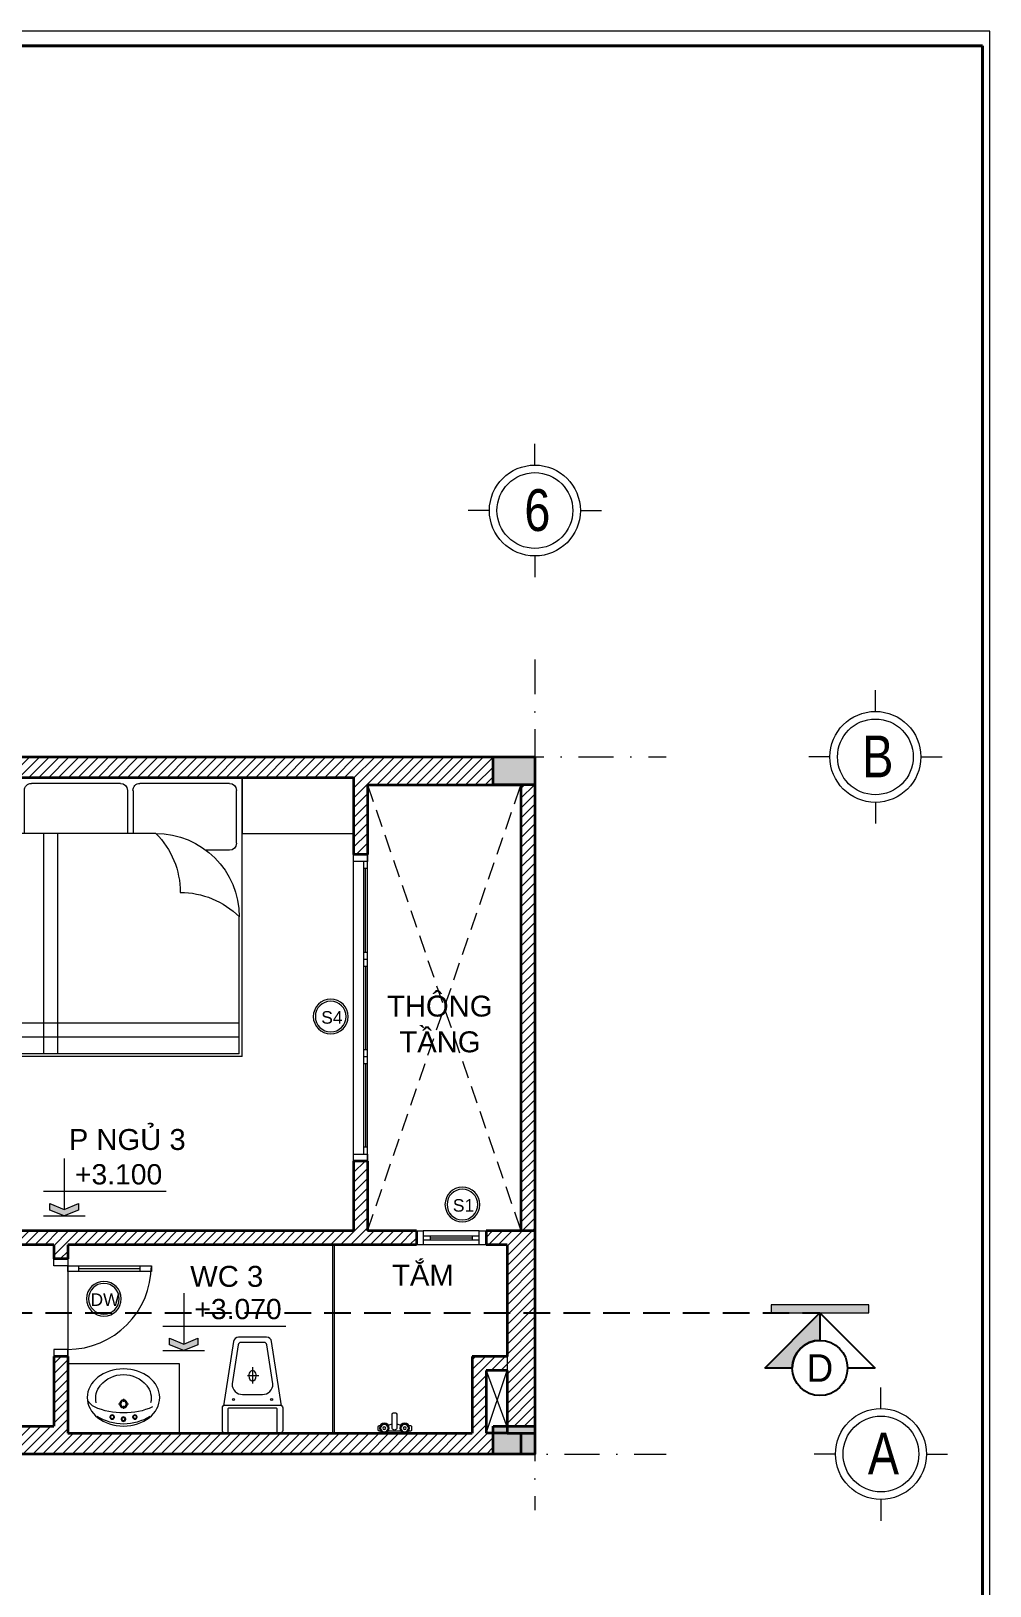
# Model space of a CAD drawing. Header units: inches. Extents: x 921646 to 2157952, y -92667 to 262089.
# Drawn here: x 2003082 to 2009957, y 199365 to 210517 of the extents above; entities that cross this region are included whole.
import ezdxf
from ezdxf.enums import TextEntityAlignment as Align

# ---------------------------------------------------------------- set-up
doc = ezdxf.new("R2010")
doc.units = ezdxf.units.IN
doc.header["$MEASUREMENT"] = 0
for name, pattern in [('DASHDOT', [1, 0.5, -0.25, 0, -0.25]), ('DASHED2', [9.525, 6.35, -3.175]), ('HIDDEN', [9.525, 6.35, -3.175])]:
    doc.linetypes.add(name, pattern=pattern)
doc.layers.get('0').update_dxf_attribs({"lineweight": 9})
doc.layers.get('DEFPOINTS').update_dxf_attribs({"lineweight": 9})
for name, color, linetype, lineweight in [('01-WALL', 10, 'Continuous', 35), ('04-TRUC', 40, 'DASHDOT', 9), ('09-DIMOUT', 251, 'Continuous', 9), ('11 CUA', 42, 'Continuous', 15), ('13-VATDUNG', 104, 'Continuous', 13), ('14 KHUAT', 106, 'HIDDEN', 13), ('15 TEXT', 134, 'Continuous', 15), ('Cp Net Manh 0.15', 8, 'Continuous', 15), ('Cp Net Thep 0.40', 2, 'Continuous', 40), ('Cp Text 0.15', 3, 'Continuous', 15), ('HATCH', 244, 'Continuous', 0)]:
    doc.layers.add(name, color=color, linetype=linetype, lineweight=lineweight)
for name, color, linetype in [('02-TEXT', 7, 'Continuous'), ('08-HATCH', 130, 'Continuous'), ('ghichu', 150, 'Continuous')]:
    doc.layers.add(name, color=color, linetype=linetype)
doc.styles.add('ARIAL', font='arial.ttf')
doc.styles.add('C', font='VHARIAL.TTF')
doc.styles.add('kich thuot', font='arial.ttf', dxfattribs={"width": 0.8})
doc.styles.add('KS Sophia 191015$0$GHICHU-C', font='arial.ttf', dxfattribs={"width": 0.7})
doc.styles.add('VHELVEN', font='VHELVEN.TTF')
doc.styles.add('VnAvant', font='VNAVAN.TTF')
doc.styles.add('VNI-HELVE', font='VHELVEB.TTF', dxfattribs={"width": 0.8})

# ---------------------------------------------------------------- blocks, each defined once
blk = doc.blocks.new('DDDD')
at = {"layer": '09-DIMOUT'}
h = blk.add_hatch(color=256, dxfattribs=at)
h.dxf.hatch_style = 1
h.paths.add_polyline_path([(1648738, 63343), (1649038, 63343), (1649038, 63543), (1648738, 63543)])
at = {"layer": '01-WALL'}
blk.add_lwpolyline([(1648738, 63343), (1649038, 63343), (1649038, 63543), (1648738, 63543)], close=True, dxfattribs=at)
blk = doc.blocks.new('luoi')
at = {"layer": '04-TRUC', "ltscale": 500}
for p, q in [((1751622, 130293), (1751622, 124192)), ((1751622, 130293), (1751622, 124192)), ((1728931, 129594), (1752564, 129594)), ((1728830, 124594), (1752564, 124594))]:
    blk.add_line(p, q, dxfattribs=at)
at = {"layer": '09-DIMOUT', "xscale": -1, "rotation": 180}
for p in [(102584, 192937), (102584, 188137)]:
    blk.add_blockref('DDDD', p, dxfattribs=at)
blk = doc.blocks.new('*U19')
for p, q in [((-47, -435), (38, -435)), ((0, -500), (0, -376))]:
    blk.add_line(p, q)
for points in [[(-209, 0), (209, 0, -0.414214), (229, -20), (229, -192, -0.414214), (209, -212), (-209, -212, -0.414214), (-229, -192), (-229, -20, -0.414214)], [(-175, 0), (175, 0, -0.414214), (185, -10), (185, -182, -0.414214), (175, -192), (-175, -192, -0.414214), (-185, -182), (-185, -10, -0.414214)], [(75, -293), (-75, -293, 0.414214), (-155, -373), (-108, -671, 0.369491), (-89, -688), (89, -688, 0.369491), (108, -671), (155, -373, 0.414214)]]:
    blk.add_lwpolyline(points, format="xyb", close=True)
blk.add_lwpolyline([(-221, -208), (-145, -694, 0.369491), (-106, -728), (106, -728, 0.369491), (145, -694), (221, -208)], format="xyb")
blk.add_lwpolyline([(-28, -435), (-28, -435)])
for centre in [(-145, -255), (145, -255)]:
    blk.add_circle(centre, 7.5)
for start_param, end_param in [(7.853982, 10.995574), (4.712389, 7.853982)]:
    blk.add_ellipse((0, -435), major_axis=(0, -40), ratio=0.7, start_param=start_param, end_param=end_param)
blk = doc.blocks.new('*U25')
for p, q in [((0, 0), (800, 0)), ((0, -500), (0, 0)), ((800, -500), (800, 0)), ((800, -500), (0, -500))]:
    blk.add_line(p, q)
at = {"color": 8, "linetype": 'Continuous'}
for p, q in [((318, -107), (318, -95)), ((392, -100), (380, -100)), ((400, -92), (400, -80)), ((400, -120), (400, -108)), ((420, -100), (408, -100)), ((481, -107), (481, -95)), ((299, -115), (310, -115)), ((318, -134), (318, -123)), ((326, -115), (338, -115)), ((386, -209), (365, -209)), ((400, -195), (400, -174)), ((435, -209), (414, -209)), ((473, -115), (462, -115)), ((481, -134), (481, -123)), ((501, -115), (489, -115)), ((400, -245), (400, -224))]:
    blk.add_line(p, q, dxfattribs=at)
at = {"ltscale": 3, "extrusion": (0, 0, -1)}
blk.add_ellipse((400, -255), major_axis=(260, 0), ratio=0.788462, dxfattribs=at)
for centre, major_axis, start_param, end_param in [((403, -437), (-263, 263), 0.241213, 0.775836), ((396, -437), (263, 263), -0.775836, -0.241213), ((389, -617), (-334, 334), 0.353742, 0.807487), ((344, -250), (-101, 101), 4.796439, 5.734459), ((410, -617), (334, 334), -0.807487, -0.353742), ((456, -250), (-101, 101), 2.119522, 3.057543), ((554, -291), (82.3, 82.3), -0.302982, 0.217036), ((399, -206), (-151, 151), 3.920634, 4.80214), ((401, -206), (-151, 151), 3.051842, 3.933348)]:
    blk.add_ellipse(centre, major_axis=major_axis, ratio=1, start_param=start_param, end_param=end_param, dxfattribs=at)
at = {"color": 8, "extrusion": (0, 0, -1)}
for centre, major_axis, start_param, end_param in [((318, -115), (11.2, 11.2), 3.926991, 10.210176), ((318, -115), (8.41, 8.41), 3.926991, 10.210176), ((400, -100), (11.2, 11.2), 3.926991, 10.210176), ((400, -100), (8.41, 8.41), 3.926991, 10.210176), ((481, -115), (-11.2, 11.2), 5.497787, 11.780972), ((481, -115), (-8.41, 8.41), 5.497787, 11.780972), ((400, -209), (-20, 20), 5.497787, 11.780972), ((400, -209), (15, 15), 3.926991, 10.210176)]:
    blk.add_ellipse(centre, major_axis=major_axis, ratio=1, start_param=start_param, end_param=end_param, dxfattribs=at)
blk = doc.blocks.new('giường')
at = {"layer": '09-DIMOUT'}
for p, q in [((1616885, 69028), (1616885, 67427)), ((1616885, 69028), (1618885, 69028)), ((1616905, 69008), (1616905, 67447)), ((1616905, 69008), (1617887, 69008)), ((1617024, 69008), (1617024, 67447)), ((1617124, 69008), (1617124, 67447)), ((1618365, 68938), (1618365, 68770)), ((1618415, 68988), (1618795, 68988)), ((1618845, 68938), (1618845, 68295)), ((1618885, 69028), (1618885, 67427)), ((1618486, 68409), (1618486, 67447)), ((1618795, 68246), (1618486, 68246)), ((1618795, 68206), (1618486, 68206)), ((1618845, 68156), (1618845, 67517)), ((1616905, 67707), (1618486, 67707)), ((1616905, 67607), (1618486, 67607)), ((1616885, 67427), (1618885, 67427)), ((1616905, 67447), (1618486, 67447)), ((1618486, 67467), (1618795, 67467))]:
    blk.add_line(p, q, dxfattribs=at)
for centre, radius, start, end in [((1617887, 68409), 599, 0, 90), ((1617464, 68585), 599, 0, 45), ((1618415, 68938), 49.9, 90, 180), ((1618795, 68938), 49.9, 0, 90), ((1618063, 67986), 599, 45, 90), ((1618795, 68295), 49.9, 270, 0), ((1618795, 68156), 49.9, 0, 90), ((1618795, 67517), 49.9, 270, 0)]:
    blk.add_arc(centre, radius, start, end, dxfattribs=at)
blk = doc.blocks.new('*U32')
for points in [[(50, 0), (50, 600), (90, 600), (90, 0)], [(50, -100), (0, -100), (0, 0), (50, 0)], [(650, -100), (700, -100), (700, 0), (650, 0)]]:
    blk.add_lwpolyline(points, close=True)
for points in [[(90, 520), (50, 520)], [(90, 80), (50, 80)]]:
    blk.add_lwpolyline(points)
at = {"color": 8}
blk.add_lwpolyline([(70, 80), (70, 520)], dxfattribs=at)
at = {"layer": 'HATCH'}
blk.add_arc((50, 0), 600, 0, 90, dxfattribs=at)
at = {"style": 'KS Sophia 191015$0$GHICHU-C', "flags": 1}
for tag, p in [('TEN_CUA', (350, -533)), ('KICH_THUOC', (425, -624)), ('QUI_CACH', (425, -718))]:
    blk.add_attdef(tag, text='', height=50, dxfattribs=at).set_placement(p, align=Align.MIDDLE)
blk = doc.blocks.new('Wc22')
for p, q in [((0.06, 1.19, 0.75), (-0.07, 1.19, 0.75)), ((-0.17, 1.09, 0.75), (-0.17, 0.07, 0.75)), ((0.16, 0.07, 0.75), (0.16, 1.09, 0.75)), ((1.07, 0.29, 0.75), (1.01, 0.29, 0.75)), ((1.17, -0.03, 0.75), (1.17, 0.19, 0.75)), ((1, -0.13, 0.75), (1.07, -0.13, 0.75))]:
    blk.add_line(p, q)
at = {"elevation": 0.75}
blk.add_lwpolyline([(-1.03, 0.29), (-1.13, 0.29, 0.414214), (-1.23, 0.19), (-1.23, -0.03, 0.414214), (-1.13, -0.13), (-1.02, -0.13)], format="xyb", dxfattribs=at)
blk.add_lwpolyline([(-0.46, -0.13), (0.44, -0.13)], dxfattribs=at)
for centre, radius in [((-0.74, 0.09, 0.75), 0.356), ((-0.74, 0.09, 0.75), 0.286), ((-0.74, 0.09, 0.75), 0.266), ((-0.74, 0.09, 0.75), 0.102), ((0.72, 0.09, 0.75), 0.356), ((0.72, 0.09, 0.75), 0.286), ((0.72, 0.09, 0.75), 0.266), ((0.72, 0.09, 0.75), 0.102)]:
    blk.add_circle(centre, radius)
for centre, radius, start, end in [((-0.07, 1.09, 0.75), 0.1, 90, 180), ((0.06, 1.09, 0.75), 0.1, 0, 90), ((-0.01, -0.54, 0.75), 0.941, 100.1455, 117.5849), ((-0.01, 0.12, 0.75), 0.173, 196.1534, 343.8466), ((-0.01, -0.54, 0.75), 0.941, 62.4151, 79.8545), ((1.07, 0.19, 0.75), 0.1, 0, 90), ((1.07, -0.03, 0.75), 0.1, 270, 0)]:
    blk.add_arc(centre, radius, start, end)
blk = doc.blocks.new('*U937')
for p, q in [((50, 30), (2150, 30)), ((100, 0), (100, 30)), ((2100, 0), (2100, 30))]:
    blk.add_line(p, q)
for points in [[(0, 0), (50, 0), (50, 100), (0, 100)], [(2150, 0), (2200, 0), (2200, 100), (2150, 100)]]:
    blk.add_lwpolyline(points, close=True)
for points in [[(2150, 100), (50, 100)], [(2150, 0), (50, 0)], [(700, 30), (700, 0)], [(750, 30), (750, 0)], [(800, 30), (800, 0)], [(1400, 30), (1400, 0)], [(1450, 30), (1450, 0)], [(1500, 30), (1500, 0)]]:
    blk.add_lwpolyline(points)
at = {"color": 8}
for points in [[(700, 15), (100, 15)], [(800, 15), (1400, 15)], [(1500, 15), (2100, 15)]]:
    blk.add_lwpolyline(points, dxfattribs=at)
at = {"style": 'KS Sophia 191015$0$GHICHU-C', "flags": 1}
for tag, p in [('TEN_CUA', (450, -74)), ('KICH_THUOC', (450, -190)), ('QUI_CACH', (450, -311))]:
    blk.add_attdef(tag, text='', height=50, dxfattribs=at).set_placement(p, align=Align.MIDDLE)
blk = doc.blocks.new('*U36')
for p, q in [((50, 65), (450, 65)), ((50, 35), (450, 35)), ((100, 35), (100, 65)), ((400, 35), (400, 65))]:
    blk.add_line(p, q)
for points in [[(0, 0), (50, 0), (50, 100), (0, 100)], [(450, 0), (500, 0), (500, 100), (450, 100)]]:
    blk.add_lwpolyline(points, close=True)
for points in [[(450, 100), (50, 100)], [(450, 0), (50, 0)]]:
    blk.add_lwpolyline(points)
at = {"color": 8}
blk.add_lwpolyline([(100, 50), (400, 50)], dxfattribs=at)
at = {"style": 'KS Sophia 191015$0$GHICHU-C', "flags": 1}
for tag, p in [('TEN_CUA', (450, -74)), ('KICH_THUOC', (450, -190)), ('QUI_CACH', (450, -311))]:
    blk.add_attdef(tag, text='', height=50, dxfattribs=at).set_placement(p, align=Align.MIDDLE)
blk = doc.blocks.new('tuong t2')
at = {"layer": '09-DIMOUT'}
h = blk.add_hatch(dxfattribs=at)
h.set_pattern_fill('ANSI31', color=256, scale=400)
h.set_pattern_definition([(45, (-254796.685, -87721.633), (-35.355339, 35.355339), [])])
h.paths.add_polyline_path([(1739598, 112789), (1735698, 112789), (1735698, 112589), (1739598, 112589)])
h.paths.add_polyline_path([(1735398, 112789), (1733598, 112789), (1733598, 112589), (1735398, 112589)])
h.paths.add_polyline_path([(1735198, 113389), (1735098, 113389), (1735098, 112789), (1735198, 112789)])
h.paths.add_polyline_path([(1733398, 112789), (1731738, 112789), (1731738, 112589), (1733398, 112589)])
h.paths.add_polyline_path([(1733398, 115689), (1733198, 115689), (1733198, 115589), (1733398, 115589)])
h.paths.add_polyline_path([(1735198, 115889), (1735248, 115889), (1735248, 115989), (1735098, 115989), (1735098, 115689), (1733398, 115689), (1733398, 115589), (1735098, 115589), (1735098, 115189), (1735198, 115189)])
h.paths.add_polyline_path([(1733398, 117389), (1733398, 117589), (1733198, 117589), (1733198, 117389), (1733398, 117389)])
h.paths.add_polyline_path([(1735398, 117589), (1733598, 117589), (1733598, 117389), (1735198, 117389), (1735398, 117389)])
h.paths.add_polyline_path([(1739798, 115989), (1737478, 115989), (1737478, 116089), (1737378, 116089), (1737378, 115989), (1736048, 115989), (1736048, 115889), (1739298, 115889), (1739298, 115739), (1739398, 115739), (1739398, 115889), (1739798, 115889)])
h.paths.add_polyline_path([(1737478, 117389), (1737378, 117389), (1737378, 116789), (1737478, 116789)])
h.paths.add_polyline_path([(1739898, 117389), (1739798, 117389), (1739798, 115989), (1739798, 115739), (1739898, 115739)])
h.paths.add_polyline_path([(1739798, 117259), (1739398, 117259), (1739398, 117389), (1739298, 117389), (1739298, 117159), (1739798, 117159)])
h.paths.add_polyline_path([(1739398, 114839), (1739298, 114839), (1739298, 114289), (1739798, 114289), (1739798, 114389), (1739398, 114389)])
h.paths.add_polyline_path([(1743198, 112789), (1743198, 112889), (1743098, 112889), (1743098, 112789), (1743018, 112789), (1743018, 112875), (1742987, 112889), (1742478, 112889), (1742478, 112789), (1742398, 112789), (1742398, 112889), (1742298, 112889), (1742298, 112789), (1739898, 112789), (1739898, 112589), (1743198, 112589)])
h.paths.add_polyline_path([(1743198, 117589), (1739898, 117589), (1739898, 117389), (1743198, 117389)])
h.paths.add_polyline_path([(1746798, 117589), (1743498, 117589), (1743498, 117389), (1746798, 117389)])
h.paths.add_polyline_path([(1746798, 112789), (1743498, 112789), (1743498, 112589), (1746798, 112589)])
h.paths.add_polyline_path([(1751598, 112739), (1751548, 112739), (1751548, 113189), (1751698, 113189), (1751698, 113289), (1751448, 113289), (1751448, 112739), (1748548, 112739), (1748548, 113289), (1748448, 113289), (1748448, 112789), (1747098, 112789), (1747098, 112589), (1751598, 112589)])
h.paths.add_polyline_path([(1751898, 114189), (1751548, 114189), (1751548, 114089), (1751698, 114089), (1751698, 113602), (1751898, 113602)])
h.paths.add_polyline_path([(1751898, 113602), (1751698, 113602), (1751698, 113289), (1751698, 112789), (1751898, 112789)])
h.paths.add_polyline_path([(1751048, 114189), (1750698, 114189), (1750698, 114689), (1750598, 114689), (1750598, 114189), (1747898, 114189), (1747898, 114089), (1748448, 114089), (1748448, 113989), (1748548, 113989), (1748548, 114089), (1751048, 114089)])
h.paths.add_polyline_path([(1746898, 117389), (1746798, 117389), (1746798, 114089), (1746898, 114089)])
h.paths.add_polyline_path([(1746998, 114189), (1746898, 114189), (1746898, 114089), (1746998, 114089)])
h.paths.add_polyline_path([(1751598, 117589), (1750698, 117589), (1747098, 117589), (1747098, 117439), (1750598, 117439), (1750598, 116990), (1750598, 116889), (1750698, 116889), (1750698, 117389), (1751598, 117389)])
h.paths.add_polyline_path([(1751898, 117389), (1751798, 117389), (1751798, 114189), (1751898, 114189)])
h.paths.add_polyline_path([(1739598, 117439), (1739298, 117439), (1739298, 117389), (1739598, 117389)])
at = {"layer": '01-WALL'}
for p, q in [((1733198, 117589), (1750698, 117589)), ((1750698, 117589), (1751898, 117589)), ((1751898, 117589), (1751898, 114189)), ((1750598, 117439), (1746898, 117439)), ((1750598, 117439), (1750598, 116889)), ((1750698, 117389), (1750698, 116889)), ((1750698, 117389), (1751798, 117389)), ((1751798, 117389), (1751798, 114189)), ((1750698, 116889), (1750598, 116889)), ((1750698, 116889), (1750598, 116889)), ((1750598, 114689), (1750598, 114189)), ((1750698, 114689), (1750598, 114689)), ((1750698, 114689), (1750698, 114189)), ((1750598, 114189), (1747898, 114189)), ((1748448, 114089), (1747898, 114089)), ((1748448, 114089), (1748448, 113989)), ((1751048, 114089), (1748548, 114089)), ((1748548, 114089), (1748548, 113989)), ((1751048, 114189), (1750698, 114189)), ((1751048, 114189), (1751048, 114089)), ((1751898, 114189), (1751548, 114189)), ((1751548, 114189), (1751548, 114089)), ((1751698, 114089), (1751548, 114089)), ((1751698, 114089), (1751698, 113289)), ((1751898, 114189), (1751898, 112589)), ((1748548, 113989), (1748448, 113989)), ((1748548, 113289), (1748448, 113289)), ((1748448, 113289), (1748448, 112789)), ((1748548, 113289), (1748548, 112739)), ((1751698, 113289), (1751448, 113289)), ((1751448, 113289), (1751448, 112739)), ((1751698, 113189), (1751548, 113189)), ((1751548, 113189), (1751548, 112739)), ((1751698, 113189), (1751698, 112739)), ((1743198, 112789), (1748448, 112789)), ((1748548, 112739), (1751448, 112739)), ((1751698, 112739), (1751548, 112739)), ((1751698, 112739), (1751898, 112739)), ((1751798, 112739), (1751798, 112589)), ((1751898, 112739), (1751898, 112589)), ((1751898, 112589), (1731738, 112589))]:
    blk.add_line(p, q, dxfattribs=at)
at = {"layer": '09-DIMOUT'}
for p, q in [((1751698, 113789), (1751698, 112739)), ((1751898, 113789), (1751898, 112739)), ((1751548, 113189), (1751698, 112779)), ((1751548, 112739), (1751698, 113189))]:
    blk.add_line(p, q, dxfattribs=at)
blk = doc.blocks.new('Khung Ht dep')
at = {"layer": 'Cp Net Thep 0.40', "color": 106, "flags": 128}
blk.add_lwpolyline([(30380, 21415), (30380, 1792), (3162, 1792), (3162, 21415)], close=True, dxfattribs=at)
at = {"layer": 'DEFPOINTS', "ltscale": 100}
blk.add_lwpolyline([(30430, 1692), (30430, 21515), (1912, 21515), (1912, 1692)], close=True, dxfattribs=at)
blk = doc.blocks.new('A$C788F0ACE')
at = {"layer": 'Cp Net Manh 0.15', "linetype": 'Continuous'}
for p, q in [((0, 300), (0, 440)), ((-300, 0), (-440, 0)), ((300, 0), (440, 0)), ((0, -300), (0, -440))]:
    blk.add_line(p, q, dxfattribs=at)
for radius in [300, 250]:
    blk.add_circle((0, 0), radius, dxfattribs=at)
at = {"layer": 'Cp Text 0.15', "color": 7, "linetype": 'Continuous', "style": 'VHELVEN'}
blk.add_attdef('TRUC', text='', height=280, dxfattribs=at).set_placement((94, 1), align=Align.MIDDLE_CENTER)
blk = doc.blocks.new('dim')
at = {"layer": 'Cp Text 0.15'}
ref = blk.add_blockref('A$C788F0ACE', (1971478.4, 205712.9), dxfattribs=dict(at, xscale=1.086778053933425, yscale=1.086778053933425, zscale=1.086778053933425, rotation=180))
ref.add_attrib('TRUC', '6', dxfattribs={"layer": '0', "color": 3, "height": 300, "style": 'VNI-HELVE', "width": 0.8}).set_placement((1971496.2, 205716.2), align=Align.MIDDLE_CENTER)
ref = blk.add_blockref('A$C788F0ACE', (1973919.8, 203946), dxfattribs=dict(at, xscale=1.086778053933425, yscale=1.086778053933425, zscale=1.086778053933425, rotation=180))
ref.add_attrib('TRUC', 'B', dxfattribs={"layer": '0', "color": 3, "height": 300, "style": 'VNI-HELVE', "width": 0.8}).set_placement((1973937.6, 203949.4), align=Align.MIDDLE_CENTER)
ref = blk.add_blockref('A$C788F0ACE', (1973959.8, 198946), dxfattribs=dict(at, xscale=1.086778053933425, yscale=1.086778053933425, zscale=1.086778053933425, rotation=180))
ref.add_attrib('TRUC', 'A', dxfattribs={"layer": '0', "color": 3, "height": 300, "style": 'VNI-HELVE', "width": 0.8}).set_placement((1973977.6, 198949.4), align=Align.MIDDLE_CENTER)
blk = doc.blocks.new('KH CUA')
at = {"layer": '11 CUA'}
blk.add_circle((0, 0), 187, dxfattribs=at)
at = {"layer": '15 TEXT', "color": 7}
blk.add_circle((0, 0), 165, dxfattribs=at)
at = {"layer": '15 TEXT', "style": 'kich thuot', "width": 0.6, "flags": 4}
blk.add_attdef('A', text='', height=250, dxfattribs=at).set_placement((6, -117), align=Align.CENTER)
blk = doc.blocks.new('cao do')
at = {"layer": '15 TEXT'}
h = blk.add_hatch(color=256, dxfattribs=at)
h.dxf.hatch_style = 1
h.paths.add_polyline_path([(155, 47), (261, 90), (261, 42), (155, 0), (49, 42), (49, 90)])
for p, q in [((0, 181), (911, 181)), ((0, 0), (310, 0))]:
    blk.add_line(p, q, dxfattribs=at)
blk.add_lwpolyline([(155, 424), (155, 47)], dxfattribs=at)
blk.add_lwpolyline([(155, 47), (261, 90), (261, 42), (155, 0), (49, 42), (49, 90)], close=True, dxfattribs=at)
at = {"layer": '15 TEXT', "color": 3, "style": 'ARIAL'}
blk.add_attdef('%%P0,000', text='', height=150, dxfattribs=at).set_placement((558, 307), align=Align.MIDDLE_CENTER)

msp = doc.modelspace()

# ---------------------------------------------------------------- hatches: boundary and pattern name
at = {"layer": '13-VATDUNG'}
h = msp.add_hatch(color=256, dxfattribs=at)
h.dxf.hatch_style = 1
h.paths.add_polyline_path([(2009088.2, 201323.7), (2009088.2, 201380.2), (2008388.2, 201380.2), (2008388.2, 201323.7)])
at = {"layer": 'ghichu'}
h = msp.add_hatch(color=7, dxfattribs=at)
edge = h.paths.add_edge_path()
edge.add_line((2008540.2, 200927.7), (2008342.2, 200927.7))
edge.add_line((2008342.2, 200927.7), (2008738.2, 201323.7))
edge.add_line((2008738.2, 201323.7), (2008738.2, 201125.7))
edge.add_ellipse((2008738.2, 200927.7), major_axis=(0.2, 198), ratio=1, start_angle=0.04514, end_angle=90.04514)

# ---------------------------------------------------------------- linework, layer by layer
at = {"layer": '08-HATCH', "linetype": 'DASHED2', "ltscale": 30}
msp.add_line((1981753.1, 201323.7), (2008738.2, 201323.7), dxfattribs=at)
at = {"layer": '09-DIMOUT'}
for p, q in [((2005494.4, 205311), (2006694.4, 205311)), ((2005494.4, 205111), (2006594.4, 205111)), ((2005494.4, 202411), (2005494.4, 204611)), ((2003344.4, 201711), (2003344.4, 201011))]:
    msp.add_line(p, q, dxfattribs=at)
at = {"layer": '13-VATDUNG'}
for p, q in [((2005244.4, 201811), (2005244.4, 200461)), ((2005254.4, 201811), (2005254.4, 200461))]:
    msp.add_line(p, q, dxfattribs=at)
for points in [[(2005394.4, 205161), (2004594.6, 205161), (2004594.6, 204761.9), (2005394.4, 204761.9)], [(2008388.2, 201323.7), (2009088.2, 201323.7), (2009088.2, 201380.2), (2008388.2, 201380.2)]]:
    msp.add_lwpolyline(points, close=True, dxfattribs=at)
at = {"layer": '14 KHUAT', "ltscale": 20}
for p, q in [((2005494.4, 201911), (2006594.4, 205111)), ((2005494.4, 205111), (2006594.4, 201911))]:
    msp.add_line(p, q, dxfattribs=at)
at = {"layer": 'ghichu', "color": 150}
for p, q in [((2008342.2, 200927.7), (2008738.2, 201323.7)), ((2008738.2, 201323.7), (2008738.2, 201125.7)), ((2008738.2, 201323.7), (2009134.2, 200927.7)), ((2008540.2, 200927.7), (2008342.2, 200927.7)), ((2009134.2, 200927.7), (2008936.2, 200927.7))]:
    msp.add_line(p, q, dxfattribs=at)
for major_axis, start_param, end_param in [((0.1, 198), -1.5703229, 4.7128624), ((0.2, 198), 0.0007879, 1.5715842)]:
    msp.add_ellipse((2008738.2, 200927.7), major_axis=major_axis, ratio=1, start_param=start_param, end_param=end_param, dxfattribs=at)

# ---------------------------------------------------------------- block references
at = {"layer": '01-WALL'}
msp.add_blockref('luoi', (255072.6, 75716.7), dxfattribs=at)
at = {"layer": '09-DIMOUT'}
msp.add_blockref('dim', (35216, 1364.9), dxfattribs=at)
at = {"layer": '13-VATDUNG'}
msp.add_blockref('tuong t2', (254796.7, 87721.6), dxfattribs=at)
at = {"layer": '13-VATDUNG', "xscale": -1}
for name, p, rotation in [('giường', (1935566.8, -1413724.1), 270), ('*U937', (2005494.4, 204611), 90), ('*U36', (2005844.4, 201911), 180)]:
    msp.add_blockref(name, p, dxfattribs=dict(at, rotation=rotation))
at = {"layer": '13-VATDUNG'}
for name, p, rotation in [('*U32', (2003344.4, 201711), 269.999999993444), ('*U25', (2004144.4, 200461), 180)]:
    msp.add_blockref(name, p, dxfattribs=dict(at, rotation=rotation))
at = {"layer": '13-VATDUNG', "xscale": 0.9450000000000001, "yscale": 0.9450000000000001, "zscale": 0.9450000000000001, "rotation": 180}
msp.add_blockref('*U19', (2004669.8, 200461), dxfattribs=at)
at = {"layer": '13-VATDUNG', "xscale": -100, "yscale": 100, "zscale": 100}
msp.add_blockref('Wc22', (2005686.8, 200487.5, -74.6), dxfattribs=at)
at = {"layer": '15 TEXT'}
ref = msp.add_blockref('KH CUA', (2005230.4, 203448.5), dxfattribs=dict(at, xscale=-0.6676080590873513, yscale=0.6676080590873513, zscale=0.6676080590873513))
ref.add_attrib('A', 'S4', dxfattribs={"height": 90, "style": 'ARIAL'}).set_placement((2005239, 203397.3), align=Align.CENTER)
at = {"layer": '15 TEXT', "xscale": 0.9671879849873873, "yscale": 0.9671879849873873, "zscale": 0.9671879849873873}
for p, values in [((2003170, 202020.2), {'%%P0,000': '+3.100'}), ((2004026.3, 201053.7), {'%%P0,000': '+3.070'})]:
    msp.add_blockref('cao do', p, dxfattribs=at).add_auto_attribs(values)
at = {"layer": '15 TEXT'}
ref = msp.add_blockref('KH CUA', (2006174.6, 202100.2), dxfattribs=dict(at, xscale=-0.6676080590873511, yscale=0.6676080591890505, zscale=0.667608059193803))
ref.add_attrib('A', 'S1', dxfattribs={"height": 90, "style": 'ARIAL'}).set_placement((2006182.7, 202049), align=Align.CENTER)
ref = msp.add_blockref('KH CUA', (2003604.2, 201424.3), dxfattribs=dict(at, xscale=-0.6676080590873511, yscale=0.6676080591890505, zscale=0.667608059193803))
ref.add_attrib('A', 'DW', dxfattribs={"height": 90, "style": 'ARIAL'}).set_placement((2003612.3, 201373), align=Align.CENTER)
at = {"layer": 'Cp Net Manh 0.15', "xscale": 1.05319564237593, "yscale": 1.05319564237593, "zscale": 1.05319564237593}
msp.add_blockref('Khung Ht dep', (1977907.7, 187857.4), dxfattribs=at)

# ---------------------------------------------------------------- texts
at = {"layer": '02-TEXT', "style": 'C'}
for s, p in [('TH¤NG', (2006012.2, 203448.5)), ('TÇNG', (2006014, 203192.2)), ('P NGñ 3', (2003771.5, 202491.7)), ('WC 3', (2004484.7, 201510.1)), ('T¾M', (2005891.5, 201518.8))]:
    msp.add_text(s, height=150, dxfattribs=at).set_placement(p, align=Align.CENTER)
at = {"layer": 'ghichu', "style": 'VnAvant'}
msp.add_text('D', height=198, dxfattribs=at).set_placement((2008738.2, 200927.7), align=Align.MIDDLE_CENTER)

doc.saveas('drawing.dxf')
